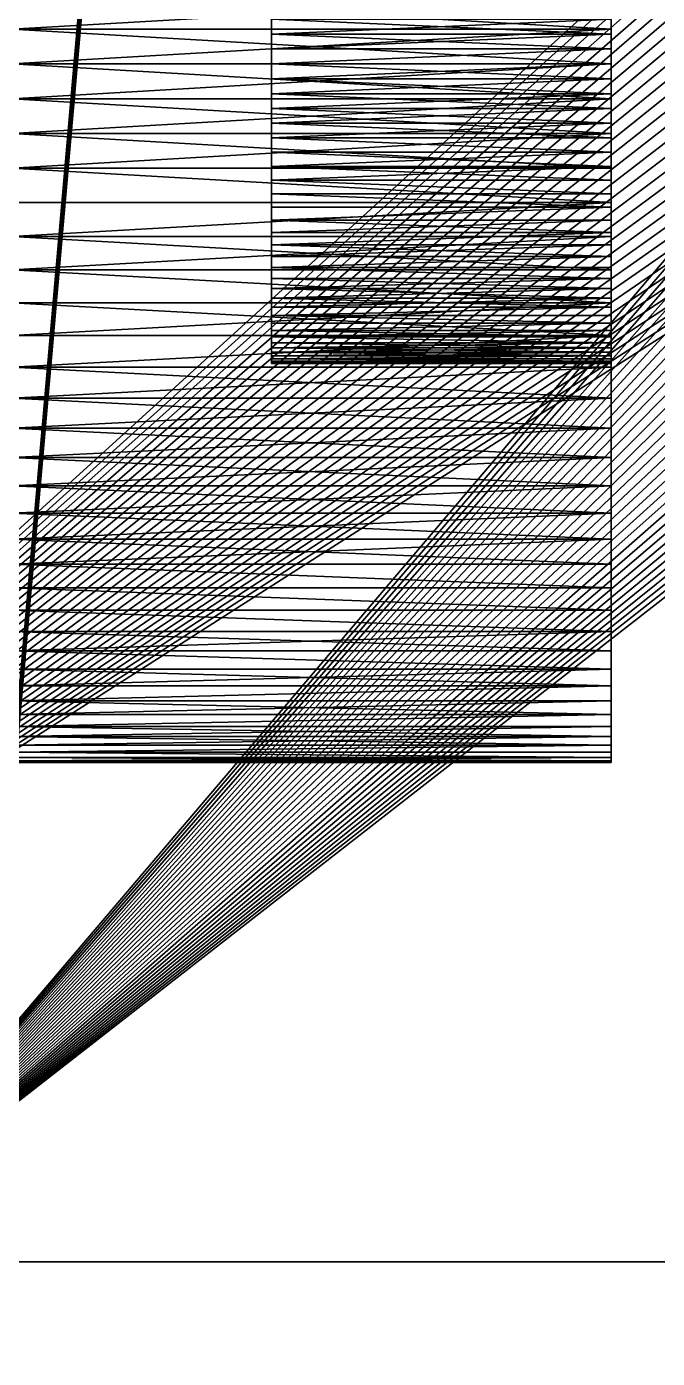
# Model space of a CAD drawing. Header units: millimetres. Extents: x 0 to 520, y -2 to 382.
# Drawn here: x 24.07 to 27.23, y 57.52 to 64.19 of the extents above; entities that cross this region are included whole.
import ezdxf

# ---------------------------------------------------------------- set-up
doc = ezdxf.new("R2010")
doc.units = ezdxf.units.MM

msp = doc.modelspace()

# ---------------------------------------------------------------- linework, layer by layer
at = {"layer": 'BRASS', "color": 52}
for points in [[(509.2, 369.2, 103), (10.8, 369.2, 103), (10.8, 10.8, 103)], [(509.2, 369.2, 103), (10.8, 10.8, 103), (509.2, 10.8, 103)], [(20.5, 20.5, 86), (20.5, 359.5, 86), (35.35, 190, 86)], [(20.5, 20.5, 86), (35.35, 190, 86), (35.3521, 189.9178, 86)], [(20.5, 20.5, 86), (35.3521, 189.9178, 86), (35.3582, 189.8357, 86)], [(20.5, 20.5, 86), (35.3582, 189.8357, 86), (35.3684, 189.7541, 86)], [(20.5, 20.5, 86), (35.3684, 189.7541, 86), (35.3827, 189.6731, 86)], [(20.5, 20.5, 86), (35.3827, 189.6731, 86), (35.3827, 70.3269, 86)], [(20.5, 20.5, 86), (35.3827, 70.3269, 86), (35.3684, 70.2459, 86)], [(20.5, 20.5, 86), (35.3684, 70.2459, 86), (35.3582, 70.1643, 86)], [(20.5, 20.5, 86), (35.3582, 70.1643, 86), (35.3521, 70.0822, 86)], [(20.5, 20.5, 86), (35.3521, 70.0822, 86), (35.35, 70, 86)], [(20.5, 20.5, 86), (35.35, 70, 86), (35.3521, 69.9178, 86)], [(20.5, 20.5, 86), (35.3521, 69.9178, 86), (35.3582, 69.8357, 86)], [(20.5, 20.5, 86), (35.3582, 69.8357, 86), (35.3684, 69.7541, 86)], [(20.5, 20.5, 86), (35.3684, 69.7541, 86), (35.3827, 69.6731, 86)], [(20.5, 20.5, 86), (35.3827, 69.6731, 86), (35.401, 69.5929, 86)], [(20.5, 20.5, 86), (35.401, 69.5929, 86), (35.4233, 69.5137, 86)], [(20.5, 20.5, 86), (35.4233, 69.5137, 86), (35.4495, 69.4357, 86)], [(20.5, 20.5, 86), (35.4495, 69.4357, 86), (35.4796, 69.3591, 86)], [(20.5, 20.5, 86), (35.4796, 69.3591, 86), (35.5134, 69.2841, 86)], [(20.5, 20.5, 86), (35.5134, 69.2841, 86), (35.5509, 69.2109, 86)], [(20.5, 20.5, 86), (35.5509, 69.2109, 86), (35.5921, 69.1396, 86)], [(20.5, 20.5, 86), (35.5921, 69.1396, 86), (35.6367, 69.0705, 86)], [(20.5, 20.5, 86), (35.6367, 69.0705, 86), (35.6847, 69.0037, 86)], [(20.5, 20.5, 86), (35.6847, 69.0037, 86), (35.736, 68.9394, 86)], [(38.264, 68.9394, 86), (38.3153, 69.0037, 86), (20.5, 20.5, 86)], [(38.3153, 69.0037, 86), (183.401, 36.5929, 86), (20.5, 20.5, 86)], [(20.5, 20.5, 86), (35.736, 68.9394, 86), (35.7905, 68.8777, 86)], [(38.2095, 68.8777, 86), (38.264, 68.9394, 86), (20.5, 20.5, 86)], [(20.5, 20.5, 86), (35.7905, 68.8777, 86), (35.8479, 68.8188, 86)], [(38.1521, 68.8188, 86), (38.2095, 68.8777, 86), (20.5, 20.5, 86)], [(35.8479, 68.8188, 86), (35.9082, 68.7629, 86), (20.5, 20.5, 86)], [(38.0918, 68.7629, 86), (38.1521, 68.8188, 86), (20.5, 20.5, 86)], [(35.9082, 68.7629, 86), (35.9712, 68.71, 86), (20.5, 20.5, 86)], [(38.0288, 68.71, 86), (38.0918, 68.7629, 86), (20.5, 20.5, 86)], [(35.9712, 68.71, 86), (36.0368, 68.6603, 86), (20.5, 20.5, 86)], [(37.9632, 68.6603, 86), (38.0288, 68.71, 86), (20.5, 20.5, 86)], [(36.0368, 68.6603, 86), (36.1048, 68.614, 86), (20.5, 20.5, 86)], [(37.8952, 68.614, 86), (37.9632, 68.6603, 86), (20.5, 20.5, 86)], [(36.1048, 68.614, 86), (36.175, 68.5711, 86), (20.5, 20.5, 86)], [(37.825, 68.5711, 86), (37.8952, 68.614, 86), (20.5, 20.5, 86)], [(36.175, 68.5711, 86), (36.2473, 68.5317, 86), (20.5, 20.5, 86)], [(37.7527, 68.5317, 86), (37.825, 68.5711, 86), (20.5, 20.5, 86)], [(36.2473, 68.5317, 86), (36.3214, 68.496, 86), (20.5, 20.5, 86)], [(37.6786, 68.496, 86), (37.7527, 68.5317, 86), (20.5, 20.5, 86)], [(36.3214, 68.496, 86), (36.3972, 68.4641, 86), (20.5, 20.5, 86)], [(37.6028, 68.4641, 86), (37.6786, 68.496, 86), (20.5, 20.5, 86)], [(36.3972, 68.4641, 86), (36.4745, 68.4359, 86), (20.5, 20.5, 86)], [(37.5255, 68.4359, 86), (37.6028, 68.4641, 86), (20.5, 20.5, 86)], [(36.4745, 68.4359, 86), (36.5531, 68.4117, 86), (20.5, 20.5, 86)], [(37.4469, 68.4117, 86), (37.5255, 68.4359, 86), (20.5, 20.5, 86)], [(36.5531, 68.4117, 86), (36.6328, 68.3914, 86), (20.5, 20.5, 86)], [(37.3672, 68.3914, 86), (37.4469, 68.4117, 86), (20.5, 20.5, 86)], [(36.6328, 68.3914, 86), (36.7135, 68.3751, 86), (20.5, 20.5, 86)], [(37.2865, 68.3751, 86), (37.3672, 68.3914, 86), (20.5, 20.5, 86)], [(36.7135, 68.3751, 86), (36.7948, 68.3628, 86), (20.5, 20.5, 86)], [(37.2052, 68.3628, 86), (37.2865, 68.3751, 86), (20.5, 20.5, 86)], [(36.7948, 68.3628, 86), (36.8767, 68.3546, 86), (20.5, 20.5, 86)], [(37.1233, 68.3546, 86), (37.2052, 68.3628, 86), (20.5, 20.5, 86)], [(36.8767, 68.3546, 86), (36.9589, 68.3505, 86), (20.5, 20.5, 86)], [(37.0411, 68.3505, 86), (37.1233, 68.3546, 86), (20.5, 20.5, 86)], [(36.9589, 68.3505, 86), (37.0411, 68.3505, 86), (20.5, 20.5, 86)]]:
    msp.add_3dface(points, dxfattribs=at)
at = {"layer": 'STEEL', "color": 8}
for points in [[(33.2507, 70.0561, 86), (20, 82, 86), (20, 58, 86)], [(23, 58, 83), (23, 82, 83), (33.2507, 70.0561, 83)], [(33.2507, 70.0561, 86), (20, 58, 86), (33.2507, 69.9439, 86)], [(23, 58, 83), (33.2507, 70.0561, 83), (33.2507, 69.9439, 83)], [(33.2507, 69.9439, 86), (20, 58, 86), (33.2563, 69.8319, 86)], [(23, 58, 83), (33.2507, 69.9439, 83), (33.2563, 69.8319, 83)], [(33.2563, 69.8319, 86), (20, 58, 86), (33.2675, 69.7202, 86)], [(23, 58, 83), (33.2563, 69.8319, 83), (33.2675, 69.7202, 83)], [(33.2675, 69.7202, 86), (20, 58, 86), (33.2842, 69.6093, 86)], [(23, 58, 83), (33.2675, 69.7202, 83), (33.2842, 69.6093, 83)], [(33.2842, 69.6093, 86), (20, 58, 86), (33.3064, 69.4993, 86)], [(23, 58, 83), (33.2842, 69.6093, 83), (33.3064, 69.4993, 83)], [(33.3064, 69.4993, 86), (20, 58, 86), (33.3341, 69.3906, 86)], [(23, 58, 83), (33.3064, 69.4993, 83), (33.3341, 69.3906, 83)], [(33.3341, 69.3906, 86), (20, 58, 86), (33.3672, 69.2834, 86)], [(23, 58, 83), (33.3341, 69.3906, 83), (33.3672, 69.2834, 83)], [(33.3672, 69.2834, 86), (20, 58, 86), (33.4055, 69.178, 86)], [(23, 58, 83), (33.3672, 69.2834, 83), (33.4055, 69.178, 83)], [(33.4055, 69.178, 86), (20, 58, 86), (33.4491, 69.0746, 86)], [(23, 58, 83), (33.4055, 69.178, 83), (33.4491, 69.0746, 83)], [(33.4491, 69.0746, 86), (20, 58, 86), (33.4978, 68.9735, 86)], [(23, 58, 83), (33.4491, 69.0746, 83), (33.4978, 68.9735, 83)], [(33.4978, 68.9735, 86), (20, 58, 86), (33.5514, 68.875, 86)], [(23, 58, 83), (33.4978, 68.9735, 83), (33.5514, 68.875, 83)], [(33.5514, 68.875, 86), (20, 58, 86), (33.6099, 68.7793, 86)], [(23, 58, 83), (33.5514, 68.875, 83), (33.6099, 68.7793, 83)], [(33.6099, 68.7793, 86), (20, 58, 86), (33.6731, 68.6866, 86)], [(23, 58, 83), (33.6099, 68.7793, 83), (33.6731, 68.6866, 83)], [(33.6731, 68.6866, 86), (20, 58, 86), (33.7409, 68.5971, 86)], [(23, 58, 83), (33.6731, 68.6866, 83), (33.7409, 68.5971, 83)], [(33.7409, 68.5971, 86), (20, 58, 86), (33.813, 68.5112, 86)], [(23, 58, 83), (33.7409, 68.5971, 83), (33.813, 68.5112, 83)], [(33.813, 68.5112, 86), (20, 58, 86), (33.8893, 68.429, 86)], [(23, 58, 83), (33.813, 68.5112, 83), (33.8893, 68.429, 83)], [(33.9696, 68.3506, 86), (33.8893, 68.429, 86), (20, 58, 86)], [(33.8893, 68.429, 83), (33.9696, 68.3506, 83), (23, 58, 83)], [(34.0537, 68.2764, 86), (33.9696, 68.3506, 86), (20, 58, 86)], [(33.9696, 68.3506, 83), (34.0537, 68.2764, 83), (23, 58, 83)], [(34.1414, 68.2065, 86), (34.0537, 68.2764, 86), (20, 58, 86)], [(34.0537, 68.2764, 83), (34.1414, 68.2065, 83), (23, 58, 83)], [(34.2325, 68.141, 86), (34.1414, 68.2065, 86), (20, 58, 86)], [(34.1414, 68.2065, 83), (34.2325, 68.141, 83), (23, 58, 83)], [(34.3268, 68.0801, 86), (34.2325, 68.141, 86), (20, 58, 86)], [(34.2325, 68.141, 83), (34.3268, 68.0801, 83), (23, 58, 83)], [(34.4239, 68.024, 86), (34.3268, 68.0801, 86), (20, 58, 86)], [(34.3268, 68.0801, 83), (34.4239, 68.024, 83), (23, 58, 83)], [(34.5238, 67.9728, 86), (34.4239, 68.024, 86), (20, 58, 86)], [(34.626, 67.9267, 86), (34.5238, 67.9728, 86), (20, 58, 86)], [(34.4239, 68.024, 83), (34.5238, 67.9728, 83), (23, 58, 83)], [(34.5238, 67.9728, 83), (34.626, 67.9267, 83), (23, 58, 83)], [(34.7305, 67.8857, 86), (34.626, 67.9267, 86), (20, 58, 86)], [(34.626, 67.9267, 83), (34.7305, 67.8857, 83), (23, 58, 83)], [(34.8368, 67.85, 86), (34.7305, 67.8857, 86), (20, 58, 86)], [(34.9448, 67.8196, 86), (34.8368, 67.85, 86), (20, 58, 86)], [(34.7305, 67.8857, 83), (34.8368, 67.85, 83), (23, 58, 83)], [(34.8368, 67.85, 83), (34.9448, 67.8196, 83), (23, 58, 83)], [(35.0542, 67.7946, 86), (34.9448, 67.8196, 86), (20, 58, 86)], [(35.1647, 67.7751, 86), (35.0542, 67.7946, 86), (20, 58, 86)], [(35.276, 67.7612, 86), (35.1647, 67.7751, 86), (20, 58, 86)], [(34.9448, 67.8196, 83), (35.0542, 67.7946, 83), (23, 58, 83)], [(35.0542, 67.7946, 83), (35.1647, 67.7751, 83), (23, 58, 83)], [(35.1647, 67.7751, 83), (35.276, 67.7612, 83), (23, 58, 83)], [(48, 58, 86), (35.276, 67.7612, 86), (20, 58, 86)], [(35.276, 67.7612, 83), (35.3878, 67.7528, 83), (23, 58, 83)], [(35.3878, 67.7528, 83), (35.5, 67.75, 83), (23, 58, 83)], [(35.5, 67.75, 83), (48, 58, 83), (23, 58, 83)], [(25.3, 62.701, 72.75), (25.3, 65.4958, 71.8879), (25.3, 65.4995, 72.0374)], [(25.3, 62.9262, 73.0474), (25.3, 65.4995, 72.0374), (25.3, 65.4219, 72.4777)], [(25.3, 62.9262, 73.0474), (25.3, 62.701, 72.75), (25.3, 65.4995, 72.0374)], [(25.3, 62.8753, 71.0075), (25.3, 65.4884, 71.8135), (25.3, 65.4958, 71.8879)], [(25.3, 62.701, 72.75), (25.3, 62.8753, 71.0075), (25.3, 65.4958, 71.8879)], [(25.3, 62.8753, 71.0075), (25.3, 65.4772, 71.7395), (25.3, 65.4884, 71.8135)], [(25.3, 62.8753, 71.0075), (25.3, 65.4624, 71.6662), (25.3, 65.4772, 71.7395)], [(25.3, 62.8753, 71.0075), (25.3, 65.4219, 71.5223), (25.3, 65.4624, 71.6662)], [(25.3, 62.8753, 71.0075), (25.3, 65.3348, 71.3157), (25.3, 65.4219, 71.5223)], [(25.3, 62.9262, 73.0474), (25.3, 65.4219, 72.4777), (25.3, 65.3348, 72.6843)], [(25.3, 62.8753, 71.0075), (25.3, 65.0203, 70.9004), (25.3, 65.3348, 71.3157)], [(25.3, 62.9262, 73.0474), (25.3, 65.3348, 72.6843), (25.3, 65.2179, 72.8756)], [(25.3, 62.9262, 73.0474), (25.3, 65.2179, 72.8756), (25.3, 64.9057, 73.1957)], [(25.3, 62.8753, 71.0075), (25.3, 64.3701, 70.5464), (25.3, 65.0203, 70.9004)], [(25.3, 64.0748, 73.4981), (25.3, 64.9057, 73.1957), (25.3, 64.7174, 73.3173)], [(25.3, 62.9262, 73.0474), (25.3, 64.9057, 73.1957), (25.3, 64.0748, 73.4981)], [(25.3, 64.0748, 73.4981), (25.3, 64.7174, 73.3173), (25.3, 64.2236, 73.4832)], [(27, 64.1494, 70.5075), (27, 64.5216, 68.5391), (27, 64.2236, 70.5168)], [(27, 64.1494, 70.5075), (27, 64.3485, 68.5174), (27, 64.5216, 68.5391)], [(27, 64.5216, 75.4609), (27, 64.1494, 73.4925), (27, 64.2236, 73.4832)], [(27, 64.3485, 75.4826), (27, 64.1494, 73.4925), (27, 64.5216, 75.4609)], [(25.3, 62.8753, 71.0075), (25.3, 64.2972, 70.5297), (25.3, 64.3701, 70.5464)], [(27, 64.3485, 68.5174), (27, 64.1745, 68.5044), (24, 64.1745, 68.5044)], [(27, 64.3485, 68.5174), (24, 64.1745, 68.5044), (24, 64.3485, 68.5174)], [(27, 64.1745, 75.4956), (27, 64.3485, 75.4826), (24, 64.3485, 75.4826)], [(27, 64.1745, 75.4956), (24, 64.3485, 75.4826), (24, 64.1745, 75.4956)], [(25.3, 62.8753, 71.0075), (25.3, 64.2236, 70.5168), (25.3, 64.2972, 70.5297)], [(27, 64.0748, 70.5019), (27, 64.1745, 68.5044), (27, 64.3485, 68.5174)], [(27, 64.0748, 70.5019), (27, 64.3485, 68.5174), (27, 64.1494, 70.5075)], [(27, 64.1745, 75.4956), (27, 64.1494, 73.4925), (27, 64.3485, 75.4826)], [(27, 64.1745, 68.5044), (27, 64, 68.5), (24, 64, 68.5)], [(27, 64.1745, 68.5044), (24, 64, 68.5), (24, 64.1745, 68.5044)], [(27, 64, 75.5), (24, 64.1745, 75.4956), (24, 64, 75.5)], [(27, 64, 75.5), (27, 64.1745, 75.4956), (24, 64.1745, 75.4956)], [(27, 64.1494, 70.5075), (27, 64.2236, 70.5168), (25.3, 64.1494, 70.5075)], [(25.3, 64.1494, 70.5075), (27, 64.2236, 70.5168), (25.3, 64.2236, 70.5168)], [(27, 64.2236, 73.4832), (27, 64.1494, 73.4925), (25.3, 64.2236, 73.4832)], [(25.3, 64.2236, 73.4832), (27, 64.1494, 73.4925), (25.3, 64.1494, 73.4925)], [(25.3, 63.2826, 70.6827), (25.3, 64.1494, 70.5075), (25.3, 64.2236, 70.5168)], [(25.3, 62.8753, 71.0075), (25.3, 63.2826, 70.6827), (25.3, 64.2236, 70.5168)], [(25.3, 64.0748, 73.4981), (25.3, 64.2236, 73.4832), (25.3, 64.1494, 73.4925)], [(27, 64, 70.5), (27, 64.1745, 68.5044), (27, 64.0748, 70.5019)], [(27, 64, 70.5), (27, 64, 68.5), (27, 64.1745, 68.5044)], [(27, 64.1745, 75.4956), (27, 64.0748, 73.4981), (27, 64.1494, 73.4925)], [(27, 64, 75.5), (27, 64.0748, 73.4981), (27, 64.1745, 75.4956)], [(27, 64.0748, 70.5019), (27, 64.1494, 70.5075), (25.3, 64.0748, 70.5019)], [(25.3, 64.0748, 70.5019), (27, 64.1494, 70.5075), (25.3, 64.1494, 70.5075)], [(25.3, 64.1494, 73.4925), (27, 64.0748, 73.4981), (25.3, 64.0748, 73.4981)], [(27, 64.1494, 73.4925), (27, 64.0748, 73.4981), (25.3, 64.1494, 73.4925)], [(25.3, 63.2826, 70.6827), (25.3, 64.0748, 70.5019), (25.3, 64.1494, 70.5075)], [(27, 64, 70.5), (27, 64.0748, 70.5019), (25.3, 64, 70.5)], [(25.3, 64, 70.5), (27, 64.0748, 70.5019), (25.3, 64.0748, 70.5019)], [(25.3, 64.0748, 73.4981), (27, 64.0748, 73.4981), (25.3, 64, 73.5)], [(27, 64.0748, 73.4981), (27, 64, 73.5), (25.3, 64, 73.5)], [(25.3, 63.2826, 70.6827), (25.3, 64, 70.5), (25.3, 64.0748, 70.5019)], [(25.3, 63.8506, 73.4925), (25.3, 64.0748, 73.4981), (25.3, 64, 73.5)], [(25.3, 63.6299, 73.4536), (25.3, 64.0748, 73.4981), (25.3, 63.8506, 73.4925)], [(25.3, 63.2826, 73.3173), (25.3, 64.0748, 73.4981), (25.3, 63.6299, 73.4536)], [(25.3, 62.9262, 73.0474), (25.3, 64.0748, 73.4981), (25.3, 63.2826, 73.3173)], [(27, 64, 75.5), (27, 64, 73.5), (27, 64.0748, 73.4981)], [(27, 63.8255, 75.4956), (27, 64, 75.5), (24, 64, 75.5)], [(27, 63.8255, 75.4956), (24, 64, 75.5), (24, 63.8255, 75.4956)], [(27, 64, 68.5), (27, 63.8255, 68.5044), (24, 63.8255, 68.5044)], [(27, 64, 68.5), (24, 63.8255, 68.5044), (24, 64, 68.5)], [(27, 64, 73.5), (27, 63.9252, 73.4981), (25.3, 64, 73.5)], [(25.3, 64, 73.5), (27, 63.9252, 73.4981), (25.3, 63.9252, 73.4981)], [(27, 63.9252, 70.5019), (27, 64, 70.5), (25.3, 63.9252, 70.5019)], [(25.3, 63.9252, 70.5019), (27, 64, 70.5), (25.3, 64, 70.5)], [(25.3, 63.2826, 70.6827), (25.3, 63.9252, 70.5019), (25.3, 64, 70.5)], [(25.3, 63.8506, 73.4925), (25.3, 64, 73.5), (25.3, 63.9252, 73.4981)], [(27, 63.9252, 70.5019), (27, 63.8255, 68.5044), (27, 64, 68.5)], [(27, 63.9252, 70.5019), (27, 64, 68.5), (27, 64, 70.5)], [(27, 64, 75.5), (27, 63.9252, 73.4981), (27, 64, 73.5)], [(27, 63.8255, 75.4956), (27, 63.9252, 73.4981), (27, 64, 75.5)], [(25.3, 63.9252, 73.4981), (27, 63.8506, 73.4925), (25.3, 63.8506, 73.4925)], [(27, 63.9252, 73.4981), (27, 63.8506, 73.4925), (25.3, 63.9252, 73.4981)], [(27, 63.8506, 70.5075), (27, 63.9252, 70.5019), (25.3, 63.8506, 70.5075)], [(25.3, 63.8506, 70.5075), (27, 63.9252, 70.5019), (25.3, 63.9252, 70.5019)], [(25.3, 63.2826, 70.6827), (25.3, 63.8506, 70.5075), (25.3, 63.9252, 70.5019)], [(27, 63.8506, 70.5075), (27, 63.8255, 68.5044), (27, 63.9252, 70.5019)], [(27, 63.8255, 75.4956), (27, 63.8506, 73.4925), (27, 63.9252, 73.4981)], [(25.3, 63.8506, 73.4925), (27, 63.7764, 73.4832), (25.3, 63.7764, 73.4832)], [(27, 63.8506, 73.4925), (27, 63.7764, 73.4832), (25.3, 63.8506, 73.4925)], [(25.3, 63.7764, 70.5168), (27, 63.8506, 70.5075), (25.3, 63.8506, 70.5075)], [(27, 63.7764, 70.5168), (27, 63.8506, 70.5075), (25.3, 63.7764, 70.5168)], [(25.3, 63.2826, 70.6827), (25.3, 63.7764, 70.5168), (25.3, 63.8506, 70.5075)], [(25.3, 63.6299, 73.4536), (25.3, 63.8506, 73.4925), (25.3, 63.7764, 73.4832)], [(27, 63.8506, 70.5075), (27, 63.6515, 68.5174), (27, 63.8255, 68.5044)], [(27, 63.7764, 70.5168), (27, 63.6515, 68.5174), (27, 63.8506, 70.5075)], [(27, 63.6515, 75.4826), (27, 63.8506, 73.4925), (27, 63.8255, 75.4956)], [(27, 63.4784, 75.4609), (27, 63.7764, 73.4832), (27, 63.8506, 73.4925)], [(27, 63.4784, 75.4609), (27, 63.8506, 73.4925), (27, 63.6515, 75.4826)], [(27, 63.6515, 75.4826), (24, 63.8255, 75.4956), (24, 63.6515, 75.4826)], [(27, 63.6515, 75.4826), (27, 63.8255, 75.4956), (24, 63.8255, 75.4956)], [(27, 63.8255, 68.5044), (27, 63.6515, 68.5174), (24, 63.6515, 68.5174)], [(27, 63.8255, 68.5044), (24, 63.6515, 68.5174), (24, 63.8255, 68.5044)], [(25.3, 63.7764, 73.4832), (27, 63.7028, 73.4703), (25.3, 63.7028, 73.4703)], [(27, 63.7764, 73.4832), (27, 63.7028, 73.4703), (25.3, 63.7764, 73.4832)], [(25.3, 63.7028, 70.5297), (27, 63.7764, 70.5168), (25.3, 63.7764, 70.5168)], [(27, 63.7028, 70.5297), (27, 63.7764, 70.5168), (25.3, 63.7028, 70.5297)], [(25.3, 63.4173, 70.6178), (25.3, 63.7028, 70.5297), (25.3, 63.7764, 70.5168)], [(25.3, 63.2826, 70.6827), (25.3, 63.4173, 70.6178), (25.3, 63.7764, 70.5168)], [(25.3, 63.6299, 73.4536), (25.3, 63.7764, 73.4832), (25.3, 63.7028, 73.4703)], [(27, 63.7764, 70.5168), (27, 63.4784, 68.5391), (27, 63.6515, 68.5174)], [(27, 63.7028, 70.5297), (27, 63.4784, 68.5391), (27, 63.7764, 70.5168)], [(27, 63.4784, 75.4609), (27, 63.7028, 73.4703), (27, 63.7764, 73.4832)], [(25.3, 63.7028, 73.4703), (27, 63.6299, 73.4536), (25.3, 63.6299, 73.4536)], [(27, 63.7028, 73.4703), (27, 63.6299, 73.4536), (25.3, 63.7028, 73.4703)], [(25.3, 63.6299, 70.5464), (27, 63.7028, 70.5297), (25.3, 63.7028, 70.5297)], [(27, 63.6299, 70.5464), (27, 63.7028, 70.5297), (25.3, 63.6299, 70.5464)], [(25.3, 63.4173, 70.6178), (25.3, 63.6299, 70.5464), (25.3, 63.7028, 70.5297)], [(27, 63.7028, 70.5297), (27, 63.3065, 68.5694), (27, 63.4784, 68.5391)], [(27, 63.6299, 70.5464), (27, 63.3065, 68.5694), (27, 63.7028, 70.5297)], [(27, 63.3065, 75.4306), (27, 63.7028, 73.4703), (27, 63.4784, 75.4609)], [(27, 63.1363, 75.3918), (27, 63.7028, 73.4703), (27, 63.3065, 75.4306)], [(27, 63.1363, 75.3918), (27, 63.6299, 73.4536), (27, 63.7028, 73.4703)], [(27, 63.6515, 75.4826), (24, 63.6515, 75.4826), (24, 63.4784, 75.4609)], [(27, 63.4784, 75.4609), (27, 63.6515, 75.4826), (24, 63.4784, 75.4609)], [(27, 63.4784, 68.5391), (24, 63.4784, 68.5391), (24, 63.6515, 68.5174)], [(27, 63.6515, 68.5174), (27, 63.4784, 68.5391), (24, 63.6515, 68.5174)], [(25.3, 63.6299, 73.4536), (27, 63.5579, 73.4334), (25.3, 63.5579, 73.4334)], [(27, 63.6299, 73.4536), (27, 63.5579, 73.4334), (25.3, 63.6299, 73.4536)], [(25.3, 63.5579, 70.5666), (27, 63.5579, 70.5666), (25.3, 63.6299, 70.5464)], [(27, 63.5579, 70.5666), (27, 63.6299, 70.5464), (25.3, 63.6299, 70.5464)], [(25.3, 63.4173, 70.6178), (25.3, 63.5579, 70.5666), (25.3, 63.6299, 70.5464)], [(25.3, 63.487, 73.4095), (25.3, 63.6299, 73.4536), (25.3, 63.5579, 73.4334)], [(25.3, 63.3492, 73.3515), (25.3, 63.6299, 73.4536), (25.3, 63.487, 73.4095)], [(25.3, 63.2826, 73.3173), (25.3, 63.6299, 73.4536), (25.3, 63.3492, 73.3515)], [(27, 63.6299, 70.5464), (27, 63.1363, 68.6082), (27, 63.3065, 68.5694)], [(27, 63.5579, 70.5666), (27, 63.1363, 68.6082), (27, 63.6299, 70.5464)], [(27, 62.9684, 75.3445), (27, 63.5579, 73.4334), (27, 63.6299, 73.4536)], [(27, 62.9684, 75.3445), (27, 63.6299, 73.4536), (27, 63.1363, 75.3918)], [(25.3, 63.5579, 73.4334), (27, 63.487, 73.4095), (25.3, 63.487, 73.4095)], [(27, 63.5579, 73.4334), (27, 63.487, 73.4095), (25.3, 63.5579, 73.4334)], [(27, 63.487, 70.5905), (27, 63.5579, 70.5666), (25.3, 63.487, 70.5905)], [(25.3, 63.487, 70.5905), (27, 63.5579, 70.5666), (25.3, 63.5579, 70.5666)], [(25.3, 63.4173, 70.6178), (25.3, 63.487, 70.5905), (25.3, 63.5579, 70.5666)], [(27, 63.5579, 70.5666), (27, 62.9684, 68.6555), (27, 63.1363, 68.6082)], [(27, 63.487, 70.5905), (27, 62.9684, 68.6555), (27, 63.5579, 70.5666)], [(27, 62.8029, 75.2889), (27, 63.5579, 73.4334), (27, 62.9684, 75.3445)], [(27, 62.8029, 75.2889), (27, 63.487, 73.4095), (27, 63.5579, 73.4334)], [(27, 63.3065, 75.4306), (24, 63.4784, 75.4609), (24, 63.3065, 75.4306)], [(27, 63.3065, 75.4306), (27, 63.4784, 75.4609), (24, 63.4784, 75.4609)], [(27, 63.3065, 68.5694), (24, 63.3065, 68.5694), (24, 63.4784, 68.5391)], [(27, 63.4784, 68.5391), (27, 63.3065, 68.5694), (24, 63.4784, 68.5391)], [(25.3, 63.487, 73.4095), (27, 63.4173, 73.3822), (25.3, 63.4173, 73.3822)], [(27, 63.487, 73.4095), (27, 63.4173, 73.3822), (25.3, 63.487, 73.4095)], [(27, 63.4173, 70.6178), (27, 63.487, 70.5905), (25.3, 63.4173, 70.6178)], [(25.3, 63.4173, 70.6178), (27, 63.487, 70.5905), (25.3, 63.487, 70.5905)], [(25.3, 63.3492, 73.3515), (25.3, 63.487, 73.4095), (25.3, 63.4173, 73.3822)], [(27, 63.487, 70.5905), (27, 62.8029, 68.7111), (27, 62.9684, 68.6555)], [(27, 63.4173, 70.6178), (27, 62.8029, 68.7111), (27, 63.487, 70.5905)], [(27, 62.8029, 75.2889), (27, 63.4173, 73.3822), (27, 63.487, 73.4095)], [(25.3, 63.4173, 73.3822), (27, 63.3492, 73.3515), (25.3, 63.3492, 73.3515)], [(27, 63.4173, 73.3822), (27, 63.3492, 73.3515), (25.3, 63.4173, 73.3822)], [(25.3, 63.3492, 70.6485), (27, 63.3492, 70.6485), (25.3, 63.4173, 70.6178)], [(27, 63.3492, 70.6485), (27, 63.4173, 70.6178), (25.3, 63.4173, 70.6178)], [(25.3, 63.2826, 70.6827), (25.3, 63.3492, 70.6485), (25.3, 63.4173, 70.6178)], [(27, 63.4173, 70.6178), (27, 62.4814, 68.8466), (27, 62.6405, 68.7748)], [(27, 63.4173, 70.6178), (27, 62.6405, 68.7748), (27, 62.8029, 68.7111)], [(27, 63.3492, 70.6485), (27, 62.4814, 68.8466), (27, 63.4173, 70.6178)], [(27, 62.6405, 75.2252), (27, 63.4173, 73.3822), (27, 62.8029, 75.2889)], [(27, 62.4814, 75.1534), (27, 63.4173, 73.3822), (27, 62.6405, 75.2252)], [(27, 62.4814, 75.1534), (27, 63.3492, 73.3515), (27, 63.4173, 73.3822)], [(27, 63.3065, 75.4306), (24, 63.3065, 75.4306), (24, 63.1363, 75.3918)], [(27, 63.1363, 75.3918), (27, 63.3065, 75.4306), (24, 63.1363, 75.3918)], [(27, 63.3065, 68.5694), (24, 63.1363, 68.6082), (24, 63.3065, 68.5694)], [(27, 63.3065, 68.5694), (27, 63.1363, 68.6082), (24, 63.1363, 68.6082)], [(25.3, 63.3492, 73.3515), (27, 63.2826, 73.3173), (25.3, 63.2826, 73.3173)], [(27, 63.3492, 73.3515), (27, 63.2826, 73.3173), (25.3, 63.3492, 73.3515)], [(25.3, 63.2826, 70.6827), (27, 63.2826, 70.6827), (25.3, 63.3492, 70.6485)], [(27, 63.2826, 70.6827), (27, 63.3492, 70.6485), (25.3, 63.3492, 70.6485)], [(27, 63.2826, 70.6827), (27, 62.4814, 68.8466), (27, 63.3492, 70.6485)], [(27, 62.4814, 75.1534), (27, 63.2826, 73.3173), (27, 63.3492, 73.3515)], [(25.3, 63.2826, 73.3173), (27, 63.2826, 73.3173), (25.3, 63.2178, 73.2799)], [(27, 63.2826, 73.3173), (27, 63.2178, 73.2799), (25.3, 63.2178, 73.2799)], [(27, 63.2178, 70.7201), (27, 63.2826, 70.6827), (25.3, 63.2178, 70.7201)], [(25.3, 63.2178, 70.7201), (27, 63.2826, 70.6827), (25.3, 63.2826, 70.6827)], [(25.3, 63.155, 70.7606), (25.3, 63.2178, 70.7201), (25.3, 63.2826, 70.6827)], [(25.3, 62.8753, 71.0075), (25.3, 63.155, 70.7606), (25.3, 63.2826, 70.6827)], [(25.3, 63.155, 73.2394), (25.3, 63.2826, 73.3173), (25.3, 63.2178, 73.2799)], [(25.3, 63.0943, 73.1957), (25.3, 63.2826, 73.3173), (25.3, 63.155, 73.2394)], [(25.3, 62.9262, 73.0474), (25.3, 63.2826, 73.3173), (25.3, 63.0943, 73.1957)], [(27, 63.2826, 70.6827), (27, 62.3261, 68.9262), (27, 62.4814, 68.8466)], [(27, 63.2178, 70.7201), (27, 62.3261, 68.9262), (27, 63.2826, 70.6827)], [(27, 62.3261, 75.0738), (27, 63.2826, 73.3173), (27, 62.4814, 75.1534)], [(27, 62.175, 74.9865), (27, 63.2178, 73.2799), (27, 63.2826, 73.3173)], [(27, 62.175, 74.9865), (27, 63.2826, 73.3173), (27, 62.3261, 75.0738)], [(27, 63.2178, 73.2799), (27, 63.155, 73.2394), (25.3, 63.2178, 73.2799)], [(25.3, 63.2178, 73.2799), (27, 63.155, 73.2394), (25.3, 63.155, 73.2394)], [(27, 63.155, 70.7606), (27, 63.2178, 70.7201), (25.3, 63.155, 70.7606)], [(25.3, 63.155, 70.7606), (27, 63.2178, 70.7201), (25.3, 63.2178, 70.7201)], [(27, 63.2178, 70.7201), (27, 62.175, 69.0135), (27, 62.3261, 68.9262)], [(27, 63.155, 70.7606), (27, 62.175, 69.0135), (27, 63.2178, 70.7201)], [(27, 62.0284, 74.8918), (27, 63.2178, 73.2799), (27, 62.175, 74.9865)], [(27, 62.0284, 74.8918), (27, 63.155, 73.2394), (27, 63.2178, 73.2799)], [(27, 63.1363, 75.3918), (24, 63.1363, 75.3918), (24, 62.9684, 75.3445)], [(27, 62.9684, 75.3445), (27, 63.1363, 75.3918), (24, 62.9684, 75.3445)], [(27, 62.9684, 68.6555), (24, 62.9684, 68.6555), (24, 63.1363, 68.6082)], [(27, 63.1363, 68.6082), (27, 62.9684, 68.6555), (24, 63.1363, 68.6082)], [(25.3, 63.155, 73.2394), (27, 63.155, 73.2394), (25.3, 63.0943, 73.1957)], [(27, 63.155, 73.2394), (27, 63.0943, 73.1957), (25.3, 63.0943, 73.1957)], [(27, 63.0943, 70.8043), (27, 63.155, 70.7606), (25.3, 63.0943, 70.8043)], [(25.3, 63.0943, 70.8043), (27, 63.155, 70.7606), (25.3, 63.155, 70.7606)], [(25.3, 63.0358, 70.8509), (25.3, 63.0943, 70.8043), (25.3, 63.155, 70.7606)], [(25.3, 62.8753, 71.0075), (25.3, 63.0358, 70.8509), (25.3, 63.155, 70.7606)], [(27, 63.155, 70.7606), (27, 62.0284, 69.1082), (27, 62.175, 69.0135)], [(27, 63.0943, 70.8043), (27, 62.0284, 69.1082), (27, 63.155, 70.7606)], [(27, 61.8867, 74.79), (27, 63.0943, 73.1957), (27, 63.155, 73.2394)], [(27, 61.8867, 74.79), (27, 63.155, 73.2394), (27, 62.0284, 74.8918)], [(27, 63.0943, 73.1957), (27, 63.0358, 73.1491), (25.3, 63.0943, 73.1957)], [(25.3, 63.0943, 73.1957), (27, 63.0358, 73.1491), (25.3, 63.0358, 73.1491)], [(27, 63.0358, 70.8509), (27, 63.0943, 70.8043), (25.3, 63.0358, 70.8509)], [(25.3, 63.0358, 70.8509), (27, 63.0943, 70.8043), (25.3, 63.0943, 70.8043)], [(25.3, 62.9262, 73.0474), (25.3, 63.0943, 73.1957), (25.3, 63.0358, 73.1491)], [(25.3, 63.0358, 73.1491), (27, 63.0358, 73.1491), (25.3, 62.9797, 73.0996)], [(27, 63.0358, 73.1491), (27, 62.9797, 73.0996), (25.3, 62.9797, 73.0996)], [(27, 62.9797, 70.9004), (27, 63.0358, 70.8509), (25.3, 62.9797, 70.9004)], [(25.3, 62.9797, 70.9004), (27, 63.0358, 70.8509), (25.3, 63.0358, 70.8509)], [(25.3, 62.8753, 71.0075), (25.3, 62.9797, 70.9004), (25.3, 63.0358, 70.8509)], [(25.3, 62.9262, 73.0474), (25.3, 63.0358, 73.1491), (25.3, 62.9797, 73.0996)], [(27, 63.0943, 70.8043), (27, 61.8867, 69.21), (27, 62.0284, 69.1082)], [(27, 63.0358, 70.8509), (27, 61.8867, 69.21), (27, 63.0943, 70.8043)], [(27, 61.8867, 74.79), (27, 63.0358, 73.1491), (27, 63.0943, 73.1957)], [(27, 63.0358, 70.8509), (27, 61.7502, 69.3188), (27, 61.8867, 69.21)], [(27, 62.9797, 70.9004), (27, 61.7502, 69.3188), (27, 63.0358, 70.8509)], [(27, 61.7502, 74.6812), (27, 63.0358, 73.1491), (27, 61.8867, 74.79)], [(27, 61.6194, 74.5657), (27, 62.9797, 73.0996), (27, 63.0358, 73.1491)], [(27, 61.6194, 74.5657), (27, 63.0358, 73.1491), (27, 61.7502, 74.6812)], [(27, 62.8029, 75.2889), (24, 62.9684, 75.3445), (24, 62.8029, 75.2889)], [(27, 62.8029, 75.2889), (27, 62.9684, 75.3445), (24, 62.9684, 75.3445)], [(27, 62.8029, 68.7111), (24, 62.8029, 68.7111), (24, 62.9684, 68.6555)], [(27, 62.9684, 68.6555), (27, 62.8029, 68.7111), (24, 62.9684, 68.6555)], [(27, 62.9797, 73.0996), (27, 62.9262, 73.0474), (25.3, 62.9797, 73.0996)], [(25.3, 62.9797, 73.0996), (27, 62.9262, 73.0474), (25.3, 62.9262, 73.0474)], [(25.3, 62.9262, 70.9526), (27, 62.9262, 70.9526), (25.3, 62.9797, 70.9004)], [(27, 62.9262, 70.9526), (27, 62.9797, 70.9004), (25.3, 62.9797, 70.9004)], [(25.3, 62.8753, 71.0075), (25.3, 62.9262, 70.9526), (25.3, 62.9797, 70.9004)], [(27, 62.9797, 70.9004), (27, 61.6194, 69.4343), (27, 61.7502, 69.3188)], [(27, 61.4945, 69.5562), (27, 62.9797, 70.9004), (27, 62.9262, 70.9526)], [(27, 61.4945, 69.5562), (27, 61.6194, 69.4343), (27, 62.9797, 70.9004)], [(27, 61.6194, 74.5657), (27, 62.9262, 73.0474), (27, 62.9797, 73.0996)], [(27, 62.9262, 73.0474), (27, 62.8753, 72.9925), (25.3, 62.9262, 73.0474)], [(25.3, 62.9262, 73.0474), (27, 62.8753, 72.9925), (25.3, 62.8753, 72.9925)], [(27, 62.8753, 71.0075), (27, 62.9262, 70.9526), (25.3, 62.8753, 71.0075)], [(25.3, 62.8753, 71.0075), (27, 62.9262, 70.9526), (25.3, 62.9262, 70.9526)], [(25.3, 62.9262, 73.0474), (25.3, 62.8753, 72.9925), (25.3, 62.701, 72.75)], [(27, 61.3758, 69.6841), (27, 61.4945, 69.5562), (27, 62.9262, 70.9526)], [(27, 61.3758, 69.6841), (27, 62.9262, 70.9526), (27, 62.8753, 71.0075)], [(27, 61.4945, 74.4438), (27, 62.8753, 72.9925), (27, 62.9262, 73.0474)], [(27, 61.4945, 74.4438), (27, 62.9262, 73.0474), (27, 61.6194, 74.5657)], [(27, 62.8753, 72.9925), (27, 62.8273, 72.9352), (25.3, 62.8753, 72.9925)], [(25.3, 62.8753, 72.9925), (27, 62.8273, 72.9352), (25.3, 62.8273, 72.9352)], [(27, 62.8273, 71.0648), (27, 62.8753, 71.0075), (25.3, 62.8273, 71.0648)], [(25.3, 62.8273, 71.0648), (27, 62.8753, 71.0075), (25.3, 62.8753, 71.0075)], [(25.3, 62.701, 71.25), (25.3, 62.8273, 71.0648), (25.3, 62.8753, 71.0075)], [(25.3, 62.6327, 71.3831), (25.3, 62.701, 71.25), (25.3, 62.8753, 71.0075)], [(25.3, 62.701, 72.75), (25.3, 62.6327, 71.3831), (25.3, 62.8753, 71.0075)], [(25.3, 62.8753, 72.9925), (25.3, 62.8273, 72.9352), (25.3, 62.701, 72.75)], [(27, 61.3758, 69.6841), (27, 62.8753, 71.0075), (27, 62.8273, 71.0648)], [(27, 61.3758, 74.3159), (27, 62.8273, 72.9352), (27, 62.8753, 72.9925)], [(27, 61.4945, 74.4438), (27, 61.3758, 74.3159), (27, 62.8753, 72.9925)], [(27, 62.6405, 75.2252), (24, 62.8029, 75.2889), (24, 62.6405, 75.2252)], [(27, 62.6405, 75.2252), (27, 62.8029, 75.2889), (24, 62.8029, 75.2889)], [(27, 62.8029, 68.7111), (27, 62.6405, 68.7748), (24, 62.6405, 68.7748)], [(27, 62.8029, 68.7111), (24, 62.6405, 68.7748), (24, 62.8029, 68.7111)], [(27, 62.8273, 72.9352), (27, 62.7821, 72.8756), (25.3, 62.8273, 72.9352)], [(25.3, 62.8273, 72.9352), (27, 62.7821, 72.8756), (25.3, 62.7821, 72.8756)], [(27, 62.7821, 71.1244), (27, 62.8273, 71.0648), (25.3, 62.7821, 71.1244)], [(25.3, 62.7821, 71.1244), (27, 62.8273, 71.0648), (25.3, 62.8273, 71.0648)], [(25.3, 62.701, 71.25), (25.3, 62.7821, 71.1244), (25.3, 62.8273, 71.0648)], [(25.3, 62.8273, 72.9352), (25.3, 62.7821, 72.8756), (25.3, 62.74, 72.8138)], [(25.3, 62.8273, 72.9352), (25.3, 62.74, 72.8138), (25.3, 62.701, 72.75)], [(25.3, 62.7821, 72.8756), (27, 62.7821, 72.8756), (25.3, 62.74, 72.8138)], [(27, 62.7821, 72.8756), (27, 62.74, 72.8138), (25.3, 62.74, 72.8138)], [(27, 62.74, 71.1862), (27, 62.7821, 71.1244), (25.3, 62.74, 71.1862)], [(25.3, 62.74, 71.1862), (27, 62.7821, 71.1244), (25.3, 62.7821, 71.1244)], [(25.3, 62.701, 71.25), (25.3, 62.74, 71.1862), (25.3, 62.7821, 71.1244)], [(27, 61.2636, 69.8178), (27, 61.3758, 69.6841), (27, 62.8273, 71.0648)], [(27, 61.1582, 69.9569), (27, 61.2636, 69.8178), (27, 62.8273, 71.0648)], [(27, 61.1582, 69.9569), (27, 62.8273, 71.0648), (27, 62.7821, 71.1244)], [(27, 61.1582, 74.0431), (27, 62.7821, 72.8756), (27, 62.8273, 72.9352)], [(27, 61.2636, 74.1822), (27, 61.1582, 74.0431), (27, 62.8273, 72.9352)], [(27, 61.3758, 74.3159), (27, 61.2636, 74.1822), (27, 62.8273, 72.9352)], [(27, 61.0599, 70.1011), (27, 61.1582, 69.9569), (27, 62.7821, 71.1244)], [(27, 61.0599, 70.1011), (27, 62.7821, 71.1244), (27, 62.74, 71.1862)], [(27, 61.1582, 74.0431), (27, 62.74, 72.8138), (27, 62.7821, 72.8756)], [(27, 62.74, 72.8138), (27, 62.701, 72.75), (25.3, 62.74, 72.8138)], [(25.3, 62.74, 72.8138), (27, 62.701, 72.75), (25.3, 62.701, 72.75)], [(25.3, 62.701, 71.25), (27, 62.701, 71.25), (25.3, 62.74, 71.1862)], [(27, 62.701, 71.25), (27, 62.74, 71.1862), (25.3, 62.74, 71.1862)], [(25.3, 62.701, 72.75), (27, 62.701, 72.75), (25.3, 62.6652, 72.6843)], [(27, 62.701, 72.75), (27, 62.6652, 72.6843), (25.3, 62.6652, 72.6843)], [(27, 62.6652, 71.3157), (27, 62.701, 71.25), (25.3, 62.6652, 71.3157)], [(25.3, 62.6652, 71.3157), (27, 62.701, 71.25), (25.3, 62.701, 71.25)], [(25.3, 62.6327, 71.3831), (25.3, 62.6652, 71.3157), (25.3, 62.701, 71.25)], [(25.3, 62.701, 72.75), (25.3, 62.5116, 71.8135), (25.3, 62.5376, 71.6662)], [(25.3, 62.701, 72.75), (25.3, 62.6652, 72.6843), (25.3, 62.6327, 72.6169)], [(25.3, 62.701, 72.75), (25.3, 62.6327, 72.6169), (25.3, 62.6037, 72.548)], [(25.3, 62.701, 72.75), (25.3, 62.5042, 71.8879), (25.3, 62.5116, 71.8135)], [(25.3, 62.701, 72.75), (25.3, 62.6037, 72.548), (25.3, 62.5042, 71.8879)], [(25.3, 62.701, 72.75), (25.3, 62.5376, 71.6662), (25.3, 62.6327, 71.3831)], [(27, 61.0599, 70.1011), (27, 62.74, 71.1862), (27, 62.701, 71.25)], [(27, 61.0599, 73.8989), (27, 62.701, 72.75), (27, 62.74, 72.8138)], [(27, 61.1582, 74.0431), (27, 61.0599, 73.8989), (27, 62.74, 72.8138)], [(27, 60.9689, 70.25), (27, 61.0599, 70.1011), (27, 62.701, 71.25)], [(27, 60.8854, 70.4033), (27, 60.9689, 70.25), (27, 62.701, 71.25)], [(27, 60.8854, 70.4033), (27, 62.701, 71.25), (27, 62.6652, 71.3157)], [(27, 60.9689, 73.75), (27, 62.6652, 72.6843), (27, 62.701, 72.75)], [(27, 61.0599, 73.8989), (27, 60.9689, 73.75), (27, 62.701, 72.75)], [(27, 62.6405, 75.2252), (24, 62.6405, 75.2252), (24, 62.4814, 75.1534)], [(27, 62.4814, 75.1534), (27, 62.6405, 75.2252), (24, 62.4814, 75.1534)], [(27, 62.6405, 68.7748), (27, 62.4814, 68.8466), (24, 62.4814, 68.8466)], [(27, 62.6405, 68.7748), (24, 62.4814, 68.8466), (24, 62.6405, 68.7748)], [(25.3, 62.6652, 72.6843), (27, 62.6327, 72.6169), (25.3, 62.6327, 72.6169)], [(27, 62.6652, 72.6843), (27, 62.6327, 72.6169), (25.3, 62.6652, 72.6843)], [(27, 62.6327, 71.3831), (27, 62.6652, 71.3157), (25.3, 62.6327, 71.3831)], [(25.3, 62.6327, 71.3831), (27, 62.6652, 71.3157), (25.3, 62.6652, 71.3157)], [(25.3, 62.6327, 72.6169), (27, 62.6037, 72.548), (25.3, 62.6037, 72.548)], [(27, 62.6327, 72.6169), (27, 62.6037, 72.548), (25.3, 62.6327, 72.6169)], [(25.3, 62.6037, 71.452), (27, 62.6037, 71.452), (25.3, 62.6327, 71.3831)], [(27, 62.6037, 71.452), (27, 62.6327, 71.3831), (25.3, 62.6327, 71.3831)], [(25.3, 62.5376, 71.6662), (25.3, 62.6037, 71.452), (25.3, 62.6327, 71.3831)], [(27, 60.8097, 70.5605), (27, 62.6652, 71.3157), (27, 62.6327, 71.3831)], [(27, 60.8097, 70.5605), (27, 60.8854, 70.4033), (27, 62.6652, 71.3157)], [(27, 60.8097, 73.4395), (27, 62.6327, 72.6169), (27, 62.6652, 72.6843)], [(27, 60.8854, 73.5967), (27, 60.8097, 73.4395), (27, 62.6652, 72.6843)], [(27, 60.9689, 73.75), (27, 60.8854, 73.5967), (27, 62.6652, 72.6843)], [(27, 60.7419, 70.7213), (27, 60.8097, 70.5605), (27, 62.6327, 71.3831)], [(27, 60.7419, 70.7213), (27, 62.6327, 71.3831), (27, 62.6037, 71.452)], [(27, 60.8097, 73.4395), (27, 62.6037, 72.548), (27, 62.6327, 72.6169)], [(25.3, 62.6037, 72.548), (27, 62.5781, 72.4777), (25.3, 62.5781, 72.4777)], [(27, 62.6037, 72.548), (27, 62.5781, 72.4777), (25.3, 62.6037, 72.548)], [(27, 62.5781, 71.5223), (27, 62.6037, 71.452), (25.3, 62.5781, 71.5223)], [(25.3, 62.5781, 71.5223), (27, 62.6037, 71.452), (25.3, 62.6037, 71.452)], [(25.3, 62.5376, 71.6662), (25.3, 62.5781, 71.5223), (25.3, 62.6037, 71.452)], [(25.3, 62.6037, 72.548), (25.3, 62.5781, 72.4777), (25.3, 62.5116, 72.1865)], [(25.3, 62.6037, 72.548), (25.3, 62.5116, 72.1865), (25.3, 62.5005, 71.9626)], [(25.3, 62.6037, 72.548), (25.3, 62.5005, 71.9626), (25.3, 62.5042, 71.8879)], [(25.3, 62.5781, 72.4777), (27, 62.5561, 72.4063), (25.3, 62.5561, 72.4063)], [(27, 62.5781, 72.4777), (27, 62.5561, 72.4063), (25.3, 62.5781, 72.4777)], [(27, 62.5561, 71.5937), (27, 62.5781, 71.5223), (25.3, 62.5561, 71.5937)], [(25.3, 62.5561, 71.5937), (27, 62.5781, 71.5223), (25.3, 62.5781, 71.5223)], [(25.3, 62.5376, 71.6662), (25.3, 62.5561, 71.5937), (25.3, 62.5781, 71.5223)], [(25.3, 62.5781, 72.4777), (25.3, 62.5561, 72.4063), (25.3, 62.5376, 72.3338)], [(25.3, 62.5781, 72.4777), (25.3, 62.5376, 72.3338), (25.3, 62.5228, 72.2605)], [(25.3, 62.5781, 72.4777), (25.3, 62.5228, 72.2605), (25.3, 62.5116, 72.1865)], [(27, 60.6823, 70.8853), (27, 60.7419, 70.7213), (27, 62.6037, 71.452)], [(27, 60.6823, 70.8853), (27, 62.6037, 71.452), (27, 62.5781, 71.5223)], [(27, 60.7419, 73.2787), (27, 62.5781, 72.4777), (27, 62.6037, 72.548)], [(27, 60.8097, 73.4395), (27, 60.7419, 73.2787), (27, 62.6037, 72.548)], [(27, 60.6308, 71.0521), (27, 62.5781, 71.5223), (27, 62.5561, 71.5937)], [(27, 60.6308, 71.0521), (27, 60.6823, 70.8853), (27, 62.5781, 71.5223)], [(27, 60.6823, 73.1147), (27, 62.5561, 72.4063), (27, 62.5781, 72.4777)], [(27, 60.7419, 73.2787), (27, 60.6823, 73.1147), (27, 62.5781, 72.4777)], [(25.3, 62.5561, 72.4063), (27, 62.5376, 72.3338), (25.3, 62.5376, 72.3338)], [(27, 62.5561, 72.4063), (27, 62.5376, 72.3338), (25.3, 62.5561, 72.4063)], [(27, 62.5376, 71.6662), (27, 62.5561, 71.5937), (25.3, 62.5376, 71.6662)], [(25.3, 62.5376, 71.6662), (27, 62.5561, 71.5937), (25.3, 62.5561, 71.5937)], [(25.3, 62.5376, 72.3338), (27, 62.5376, 72.3338), (25.3, 62.5228, 72.2605)], [(27, 62.5376, 72.3338), (27, 62.5228, 72.2605), (25.3, 62.5228, 72.2605)], [(27, 62.5228, 71.7395), (27, 62.5376, 71.6662), (25.3, 62.5228, 71.7395)], [(25.3, 62.5228, 71.7395), (27, 62.5376, 71.6662), (25.3, 62.5376, 71.6662)], [(25.3, 62.5116, 71.8135), (25.3, 62.5228, 71.7395), (25.3, 62.5376, 71.6662)], [(25.3, 62.5228, 72.2605), (27, 62.5116, 72.1865), (25.3, 62.5116, 72.1865)], [(27, 62.5228, 72.2605), (27, 62.5116, 72.1865), (25.3, 62.5228, 72.2605)], [(25.3, 62.5116, 71.8135), (27, 62.5116, 71.8135), (25.3, 62.5228, 71.7395)], [(27, 62.5116, 71.8135), (27, 62.5228, 71.7395), (25.3, 62.5228, 71.7395)], [(25.3, 62.5116, 72.1865), (27, 62.5042, 72.1121), (25.3, 62.5042, 72.1121)], [(27, 62.5116, 72.1865), (27, 62.5042, 72.1121), (25.3, 62.5116, 72.1865)], [(25.3, 62.5042, 71.8879), (27, 62.5042, 71.8879), (25.3, 62.5116, 71.8135)], [(27, 62.5042, 71.8879), (27, 62.5116, 71.8135), (25.3, 62.5116, 71.8135)], [(25.3, 62.5116, 72.1865), (25.3, 62.5042, 72.1121), (25.3, 62.5005, 72.0374)], [(25.3, 62.5116, 72.1865), (25.3, 62.5005, 72.0374), (25.3, 62.5005, 71.9626)], [(25.3, 62.5042, 72.1121), (27, 62.5005, 72.0374), (25.3, 62.5005, 72.0374)], [(27, 62.5042, 72.1121), (27, 62.5005, 72.0374), (25.3, 62.5042, 72.1121)], [(25.3, 62.5005, 71.9626), (27, 62.5042, 71.8879), (25.3, 62.5042, 71.8879)], [(27, 62.5005, 71.9626), (27, 62.5042, 71.8879), (25.3, 62.5005, 71.9626)], [(25.3, 62.5005, 72.0374), (27, 62.5005, 71.9626), (25.3, 62.5005, 71.9626)], [(27, 62.5005, 72.0374), (27, 62.5005, 71.9626), (25.3, 62.5005, 72.0374)], [(27, 60.6308, 71.0521), (27, 62.5561, 71.5937), (27, 62.5376, 71.6662)], [(27, 60.6308, 72.9479), (27, 62.5376, 72.3338), (27, 62.5561, 72.4063)], [(27, 60.6823, 73.1147), (27, 60.6308, 72.9479), (27, 62.5561, 72.4063)], [(27, 60.5878, 71.2212), (27, 60.6308, 71.0521), (27, 62.5376, 71.6662)], [(27, 60.5532, 71.3922), (27, 60.5878, 71.2212), (27, 62.5376, 71.6662)], [(27, 60.5532, 71.3922), (27, 62.5376, 71.6662), (27, 62.5228, 71.7395)], [(27, 60.5878, 72.7788), (27, 62.5228, 72.2605), (27, 62.5376, 72.3338)], [(27, 60.6308, 72.9479), (27, 60.5878, 72.7788), (27, 62.5376, 72.3338)], [(27, 60.5532, 71.3922), (27, 62.5228, 71.7395), (27, 62.5116, 71.8135)], [(27, 60.5532, 72.6078), (27, 62.5116, 72.1865), (27, 62.5228, 72.2605)], [(27, 60.5878, 72.7788), (27, 60.5532, 72.6078), (27, 62.5228, 72.2605)], [(27, 60.5272, 71.5648), (27, 60.5532, 71.3922), (27, 62.5116, 71.8135)], [(27, 60.5098, 71.7384), (27, 62.5116, 71.8135), (27, 62.5042, 71.8879)], [(27, 60.5098, 71.7384), (27, 60.5272, 71.5648), (27, 62.5116, 71.8135)], [(27, 60.5272, 72.4352), (27, 62.5042, 72.1121), (27, 62.5116, 72.1865)], [(27, 60.5532, 72.6078), (27, 60.5272, 72.4352), (27, 62.5116, 72.1865)], [(27, 60.5011, 71.9127), (27, 62.5042, 71.8879), (27, 62.5005, 71.9626)], [(27, 60.5011, 71.9127), (27, 60.5098, 71.7384), (27, 62.5042, 71.8879)], [(27, 60.5098, 72.2616), (27, 62.5005, 72.0374), (27, 62.5042, 72.1121)], [(27, 60.5272, 72.4352), (27, 60.5098, 72.2616), (27, 62.5042, 72.1121)], [(27, 60.5011, 71.9127), (27, 62.5005, 71.9626), (27, 62.5005, 72.0374)], [(27, 60.5011, 72.0873), (27, 60.5011, 71.9127), (27, 62.5005, 72.0374)], [(27, 60.5098, 72.2616), (27, 60.5011, 72.0873), (27, 62.5005, 72.0374)], [(27, 62.3261, 75.0738), (24, 62.4814, 75.1534), (24, 62.3261, 75.0738)], [(27, 62.3261, 75.0738), (27, 62.4814, 75.1534), (24, 62.4814, 75.1534)], [(27, 62.4814, 68.8466), (27, 62.3261, 68.9262), (24, 62.3261, 68.9262)], [(27, 62.4814, 68.8466), (24, 62.3261, 68.9262), (24, 62.4814, 68.8466)], [(27, 62.175, 74.9865), (27, 62.3261, 75.0738), (24, 62.3261, 75.0738)], [(27, 62.175, 74.9865), (24, 62.3261, 75.0738), (24, 62.175, 74.9865)], [(27, 62.3261, 68.9262), (27, 62.175, 69.0135), (24, 62.175, 69.0135)], [(27, 62.3261, 68.9262), (24, 62.175, 69.0135), (24, 62.3261, 68.9262)], [(27, 62.0284, 74.8918), (27, 62.175, 74.9865), (24, 62.175, 74.9865)], [(27, 62.0284, 74.8918), (24, 62.175, 74.9865), (24, 62.0284, 74.8918)], [(27, 62.175, 69.0135), (27, 62.0284, 69.1082), (24, 62.0284, 69.1082)], [(27, 62.175, 69.0135), (24, 62.0284, 69.1082), (24, 62.175, 69.0135)], [(27, 61.8867, 74.79), (27, 62.0284, 74.8918), (24, 62.0284, 74.8918)], [(27, 61.8867, 74.79), (24, 62.0284, 74.8918), (24, 61.8867, 74.79)], [(27, 62.0284, 69.1082), (27, 61.8867, 69.21), (24, 61.8867, 69.21)], [(27, 62.0284, 69.1082), (24, 61.8867, 69.21), (24, 62.0284, 69.1082)], [(27, 61.7502, 74.6812), (27, 61.8867, 74.79), (24, 61.8867, 74.79)], [(27, 61.7502, 74.6812), (24, 61.8867, 74.79), (24, 61.7502, 74.6812)], [(27, 61.8867, 69.21), (27, 61.7502, 69.3188), (24, 61.7502, 69.3188)], [(27, 61.8867, 69.21), (24, 61.7502, 69.3188), (24, 61.8867, 69.21)], [(27, 61.6194, 74.5657), (27, 61.7502, 74.6812), (24, 61.7502, 74.6812)], [(27, 61.6194, 74.5657), (24, 61.7502, 74.6812), (24, 61.6194, 74.5657)], [(27, 61.7502, 69.3188), (27, 61.6194, 69.4343), (24, 61.6194, 69.4343)], [(27, 61.7502, 69.3188), (24, 61.6194, 69.4343), (24, 61.7502, 69.3188)], [(27, 61.4945, 74.4438), (27, 61.6194, 74.5657), (24, 61.6194, 74.5657)], [(27, 61.4945, 74.4438), (24, 61.6194, 74.5657), (24, 61.4945, 74.4438)], [(27, 61.6194, 69.4343), (27, 61.4945, 69.5562), (24, 61.4945, 69.5562)], [(27, 61.6194, 69.4343), (24, 61.4945, 69.5562), (24, 61.6194, 69.4343)], [(27, 61.3758, 74.3159), (27, 61.4945, 74.4438), (24, 61.4945, 74.4438)], [(27, 61.3758, 74.3159), (24, 61.4945, 74.4438), (24, 61.3758, 74.3159)], [(27, 61.3758, 69.6841), (24, 61.3758, 69.6841), (24, 61.4945, 69.5562)], [(27, 61.4945, 69.5562), (27, 61.3758, 69.6841), (24, 61.4945, 69.5562)], [(27, 61.2636, 74.1822), (27, 61.3758, 74.3159), (24, 61.3758, 74.3159)], [(27, 61.2636, 74.1822), (24, 61.3758, 74.3159), (24, 61.2636, 74.1822)], [(27, 61.2636, 69.8178), (24, 61.2636, 69.8178), (24, 61.3758, 69.6841)], [(27, 61.3758, 69.6841), (27, 61.2636, 69.8178), (24, 61.3758, 69.6841)], [(27, 61.1582, 74.0431), (27, 61.2636, 74.1822), (24, 61.2636, 74.1822)], [(27, 61.1582, 74.0431), (24, 61.2636, 74.1822), (24, 61.1582, 74.0431)], [(27, 61.1582, 69.9569), (24, 61.1582, 69.9569), (24, 61.2636, 69.8178)], [(27, 61.2636, 69.8178), (27, 61.1582, 69.9569), (24, 61.2636, 69.8178)], [(27, 61.0599, 73.8989), (27, 61.1582, 74.0431), (24, 61.1582, 74.0431)], [(27, 61.0599, 73.8989), (24, 61.1582, 74.0431), (24, 61.0599, 73.8989)], [(27, 61.1582, 69.9569), (27, 61.0599, 70.1011), (24, 61.0599, 70.1011)], [(27, 61.1582, 69.9569), (24, 61.0599, 70.1011), (24, 61.1582, 69.9569)], [(27, 60.9689, 73.75), (27, 61.0599, 73.8989), (24, 61.0599, 73.8989)], [(27, 60.9689, 73.75), (24, 61.0599, 73.8989), (24, 60.9689, 73.75)], [(27, 60.9689, 70.25), (24, 60.9689, 70.25), (24, 61.0599, 70.1011)], [(27, 61.0599, 70.1011), (27, 60.9689, 70.25), (24, 61.0599, 70.1011)], [(27, 60.8854, 73.5967), (27, 60.9689, 73.75), (24, 60.9689, 73.75)], [(27, 60.8854, 73.5967), (24, 60.9689, 73.75), (24, 60.8854, 73.5967)], [(27, 60.9689, 70.25), (27, 60.8854, 70.4033), (24, 60.8854, 70.4033)], [(27, 60.9689, 70.25), (24, 60.8854, 70.4033), (24, 60.9689, 70.25)], [(27, 60.8854, 73.5967), (24, 60.8854, 73.5967), (24, 60.8097, 73.4395)], [(27, 60.8097, 73.4395), (27, 60.8854, 73.5967), (24, 60.8097, 73.4395)], [(27, 60.8854, 70.4033), (27, 60.8097, 70.5605), (24, 60.8097, 70.5605)], [(27, 60.8854, 70.4033), (24, 60.8097, 70.5605), (24, 60.8854, 70.4033)], [(27, 60.7419, 73.2787), (24, 60.8097, 73.4395), (24, 60.7419, 73.2787)], [(27, 60.7419, 73.2787), (27, 60.8097, 73.4395), (24, 60.8097, 73.4395)], [(27, 60.8097, 70.5605), (27, 60.7419, 70.7213), (24, 60.7419, 70.7213)], [(27, 60.8097, 70.5605), (24, 60.7419, 70.7213), (24, 60.8097, 70.5605)], [(27, 60.7419, 73.2787), (24, 60.7419, 73.2787), (24, 60.6823, 73.1147)], [(27, 60.6823, 73.1147), (27, 60.7419, 73.2787), (24, 60.6823, 73.1147)], [(27, 60.7419, 70.7213), (27, 60.6823, 70.8853), (24, 60.6823, 70.8853)], [(27, 60.7419, 70.7213), (24, 60.6823, 70.8853), (24, 60.7419, 70.7213)], [(27, 60.6308, 72.9479), (24, 60.6823, 73.1147), (24, 60.6308, 72.9479)], [(27, 60.6308, 72.9479), (27, 60.6823, 73.1147), (24, 60.6823, 73.1147)], [(27, 60.6823, 70.8853), (27, 60.6308, 71.0521), (24, 60.6308, 71.0521)], [(27, 60.6823, 70.8853), (24, 60.6308, 71.0521), (24, 60.6823, 70.8853)], [(27, 60.5878, 72.7788), (24, 60.6308, 72.9479), (24, 60.5878, 72.7788)], [(27, 60.5878, 72.7788), (27, 60.6308, 72.9479), (24, 60.6308, 72.9479)], [(27, 60.6308, 71.0521), (27, 60.5878, 71.2212), (24, 60.5878, 71.2212)], [(27, 60.6308, 71.0521), (24, 60.5878, 71.2212), (24, 60.6308, 71.0521)], [(27, 60.5878, 72.7788), (24, 60.5878, 72.7788), (24, 60.5532, 72.6078)], [(27, 60.5532, 72.6078), (27, 60.5878, 72.7788), (24, 60.5532, 72.6078)], [(27, 60.5878, 71.2212), (27, 60.5532, 71.3922), (24, 60.5532, 71.3922)], [(27, 60.5878, 71.2212), (24, 60.5532, 71.3922), (24, 60.5878, 71.2212)], [(27, 60.5272, 72.4352), (24, 60.5532, 72.6078), (24, 60.5272, 72.4352)], [(27, 60.5272, 72.4352), (27, 60.5532, 72.6078), (24, 60.5532, 72.6078)], [(27, 60.5272, 71.5648), (24, 60.5272, 71.5648), (24, 60.5532, 71.3922)], [(27, 60.5532, 71.3922), (27, 60.5272, 71.5648), (24, 60.5532, 71.3922)], [(27, 60.5098, 72.2616), (24, 60.5272, 72.4352), (24, 60.5098, 72.2616)], [(27, 60.5098, 72.2616), (27, 60.5272, 72.4352), (24, 60.5272, 72.4352)], [(27, 60.5272, 71.5648), (24, 60.5098, 71.7384), (24, 60.5272, 71.5648)], [(27, 60.5272, 71.5648), (27, 60.5098, 71.7384), (24, 60.5098, 71.7384)], [(27, 60.5098, 72.2616), (24, 60.5098, 72.2616), (24, 60.5011, 72.0873)], [(27, 60.5011, 72.0873), (27, 60.5098, 72.2616), (24, 60.5011, 72.0873)], [(27, 60.5011, 71.9127), (24, 60.5011, 71.9127), (24, 60.5098, 71.7384)], [(27, 60.5098, 71.7384), (27, 60.5011, 71.9127), (24, 60.5098, 71.7384)], [(27, 60.5011, 71.9127), (24, 60.5011, 72.0873), (24, 60.5011, 71.9127)], [(27, 60.5011, 71.9127), (27, 60.5011, 72.0873), (24, 60.5011, 72.0873)], [(48, 58, 86), (20, 58, 86), (23, 58, 83)], [(48, 58, 83), (48, 58, 86), (23, 58, 83)]]:
    msp.add_3dface(points, dxfattribs=at)

doc.saveas('drawing.dxf')
